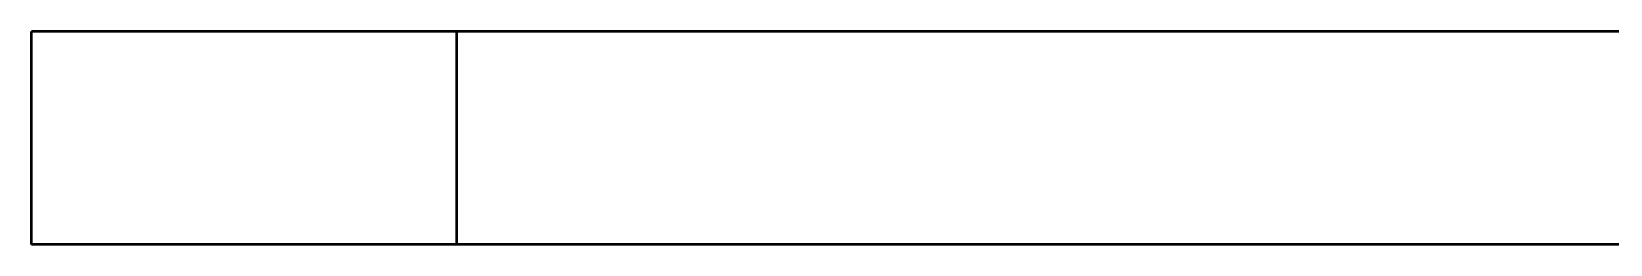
# Model space of a CAD drawing. Header units: millimetres. Extents: x -1615 to 4166, y 5 to 3174.
# Drawn here: x 261.06 to 285.81, y 2162.21 to 2165.55 of the extents above; entities that cross this region are included whole.
import ezdxf

# ---------------------------------------------------------------- set-up
doc = ezdxf.new("R2010")
doc.units = ezdxf.units.MM
doc.header["$LTSCALE"] = 0.25
doc.layers.add('Net dam', color=7, linetype='Continuous', lineweight=50)

msp = doc.modelspace()

# ---------------------------------------------------------------- linework, layer by layer
at = {"layer": 'Net dam'}
for p, q in [((261.058, 2162.213), (261.058, 2165.547)), ((267.725, 2165.547), (261.058, 2165.547)), ((267.725, 2162.213), (267.725, 2165.547)), ((298.057, 2165.547), (267.725, 2165.547)), ((267.725, 2162.213), (261.058, 2162.213)), ((298.758, 2162.213), (267.725, 2162.213))]:
    msp.add_line(p, q, dxfattribs=at)

doc.saveas('drawing.dxf')
